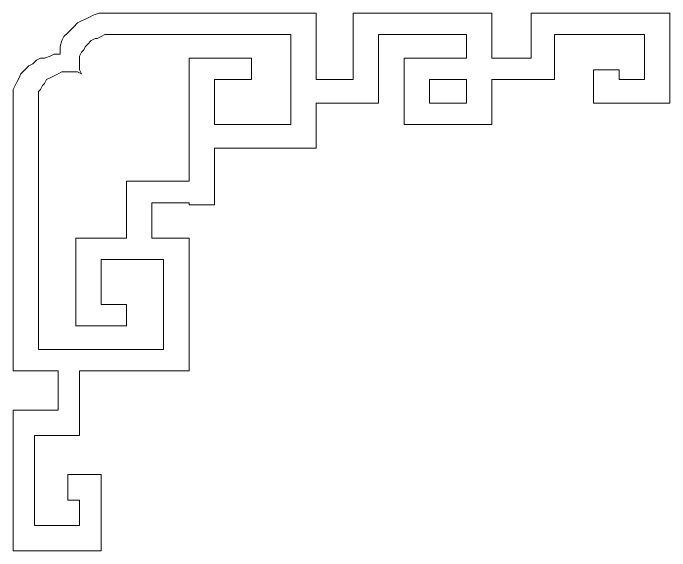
# Model space of a CAD drawing. Extents: x -66030 to 95157, y -13132 to 45879.
# Drawn here: x -59716 to -58404, y 9657 to 10731 of the extents above; entities that cross this region are included whole.
import ezdxf

# ---------------------------------------------------------------- set-up
doc = ezdxf.new("R2010")
doc.units = 0
doc.header["$LTSCALE"] = 100
doc.header["$MEASUREMENT"] = 0
doc.layers.get('0').update_dxf_attribs({"linetype": 'CONTINUOUS'})

msp = doc.modelspace()

# ---------------------------------------------------------------- linework, layer by layer
at = {"lineweight": 0}
for points in [[(-59626.1, 10016.2), (-59626.1, 9938.1), (-59715.9, 9938.1), (-59715.9, 9656.9), (-59673, 9656.9), (-59626.1, 9656.9), (-59583.1, 9656.9), (-59540.2, 9656.9), (-59540.2, 9695.9), (-59540.2, 9735), (-59540.2, 9774.1), (-59540.2, 9809.2), (-59606.6, 9809.2), (-59606.6, 9758.4), (-59583.1, 9758.4), (-59583.1, 9707.7), (-59673, 9707.7), (-59673, 9887.3), (-59583.1, 9887.3), (-59583.1, 10016.2), (-59528.4, 10016.2), (-59473.8, 10016.2), (-59419.1, 10016.2), (-59364.4, 10016.2), (-59364.4, 10281.8), (-59438.6, 10281.8), (-59438.6, 10352.1), (-59403.5, 10352.1), (-59364.4, 10352.1), (-59364.4, 10348.2), (-59313.6, 10348.2), (-59313.6, 10461.5), (-59110.5, 10461.5), (-59110.5, 10551.3), (-58985.5, 10551.3), (-58985.5, 10688.1), (-58809.8, 10688.1), (-58809.8, 10641.2), (-58934.7, 10641.2), (-58934.7, 10508.4), (-58759, 10508.4), (-58759, 10598.2), (-58634, 10598.2), (-58634, 10688.1), (-58454.3, 10688.1), (-58454.3, 10598.2), (-58505.1, 10598.2), (-58505.1, 10617.7), (-58555.9, 10617.7), (-58555.9, 10551.3), (-58516.8, 10551.3), (-58481.7, 10551.3), (-58442.6, 10551.3), (-58403.5, 10551.3), (-58403.5, 10598.2), (-58403.5, 10641.2), (-58403.5, 10688.1), (-58403.5, 10731), (-58680.9, 10731), (-58680.9, 10641.2), (-58759, 10641.2), (-58759, 10731), (-59036.3, 10731), (-59036.3, 10598.2), (-59110.5, 10598.2), (-59110.5, 10731), (-59516.7, 10731), (-59524.5, 10731), (-59536.3, 10731), (-59544.1, 10731), (-59555.8, 10727.1), (-59563.6, 10723.2), (-59571.4, 10719.3), (-59579.2, 10715.4), (-59587, 10711.5), (-59594.9, 10703.7), (-59602.7, 10695.9), (-59606.6, 10692), (-59614.4, 10684.1), (-59618.3, 10676.3), (-59622.2, 10664.6), (-59622.2, 10656.8), (-59622.2, 10649), (-59633.9, 10649), (-59641.7, 10645.1), (-59653.4, 10641.2), (-59661.3, 10641.2), (-59669.1, 10637.3), (-59676.9, 10629.5), (-59684.7, 10625.6), (-59692.5, 10617.7), (-59700.3, 10609.9), (-59704.2, 10602.1), (-59708.1, 10594.3), (-59712, 10586.5), (-59715.9, 10578.7), (-59715.9, 10570.9), (-59715.9, 10563.1), (-59715.9, 10551.3), (-59715.9, 10016.2), (-59673, 10016.2), (-59626.1, 10016.2)], [(-59364.4, 10395.1), (-59364.4, 10395.1), (-59489.4, 10395.1), (-59489.4, 10281.8), (-59590.9, 10281.8), (-59590.9, 10106.1), (-59489.4, 10106.1), (-59489.4, 10149), (-59540.2, 10149), (-59540.2, 10238.9), (-59415.2, 10238.9), (-59415.2, 10059.2), (-59665.2, 10059.2), (-59665.2, 10551.3), (-59665.2, 10559.2), (-59665.2, 10567), (-59665.2, 10574.8), (-59661.3, 10578.7), (-59657.3, 10586.5), (-59653.4, 10590.4), (-59649.5, 10598.2), (-59641.7, 10602.1), (-59633.9, 10606), (-59626.1, 10609.9), (-59618.3, 10613.8), (-59614.4, 10613.8), (-59602.7, 10613.8), (-59594.9, 10613.8), (-59587, 10613.8), (-59579.2, 10609.9), (-59583.1, 10617.7), (-59583.1, 10625.6), (-59583.1, 10633.4), (-59583.1, 10637.3), (-59583.1, 10645.1), (-59579.2, 10652.9), (-59575.3, 10656.8), (-59571.4, 10664.6), (-59567.5, 10668.5), (-59559.7, 10676.3), (-59551.9, 10680.2), (-59548, 10680.2), (-59540.2, 10684.1), (-59532.4, 10688.1), (-59524.5, 10688.1), (-59516.7, 10688.1), (-59161.3, 10688.1), (-59161.3, 10508.4), (-59313.6, 10508.4), (-59313.6, 10598.2), (-59239.4, 10598.2), (-59239.4, 10641.2), (-59364.4, 10641.2), (-59364.4, 10461.5), (-59364.4, 10461.5), (-59364.4, 10395.1), (-59364.4, 10395.1)], [(-58884, 10598.2), (-58809.8, 10598.2), (-58809.8, 10551.3), (-58884, 10551.3), (-58884, 10598.2)]]:
    msp.add_lwpolyline(points, close=True, dxfattribs=at)

doc.saveas('drawing.dxf')
